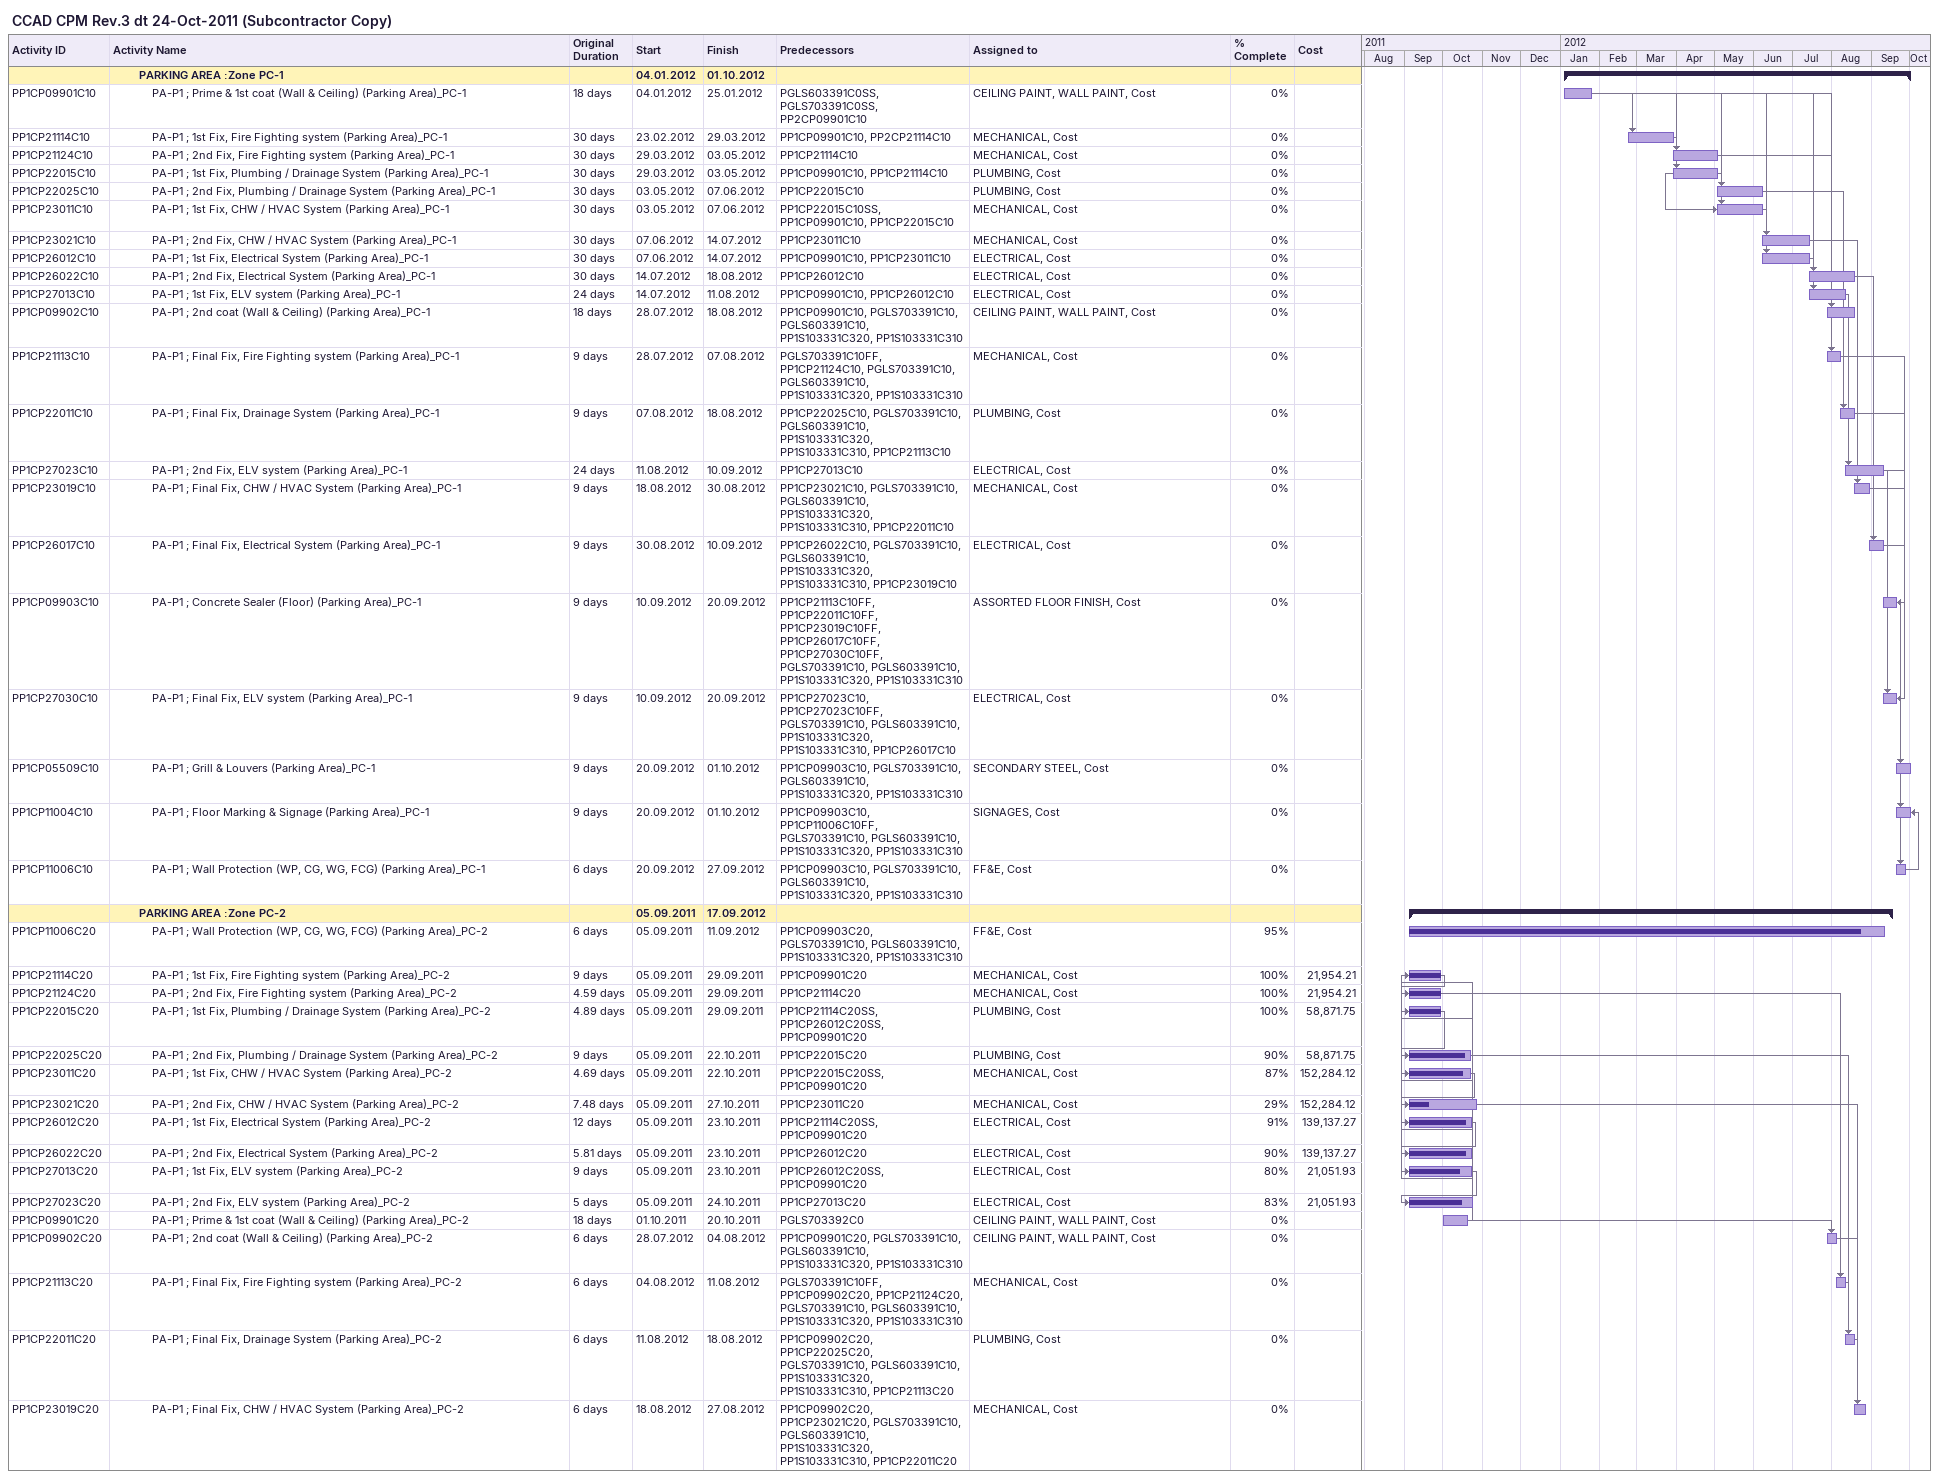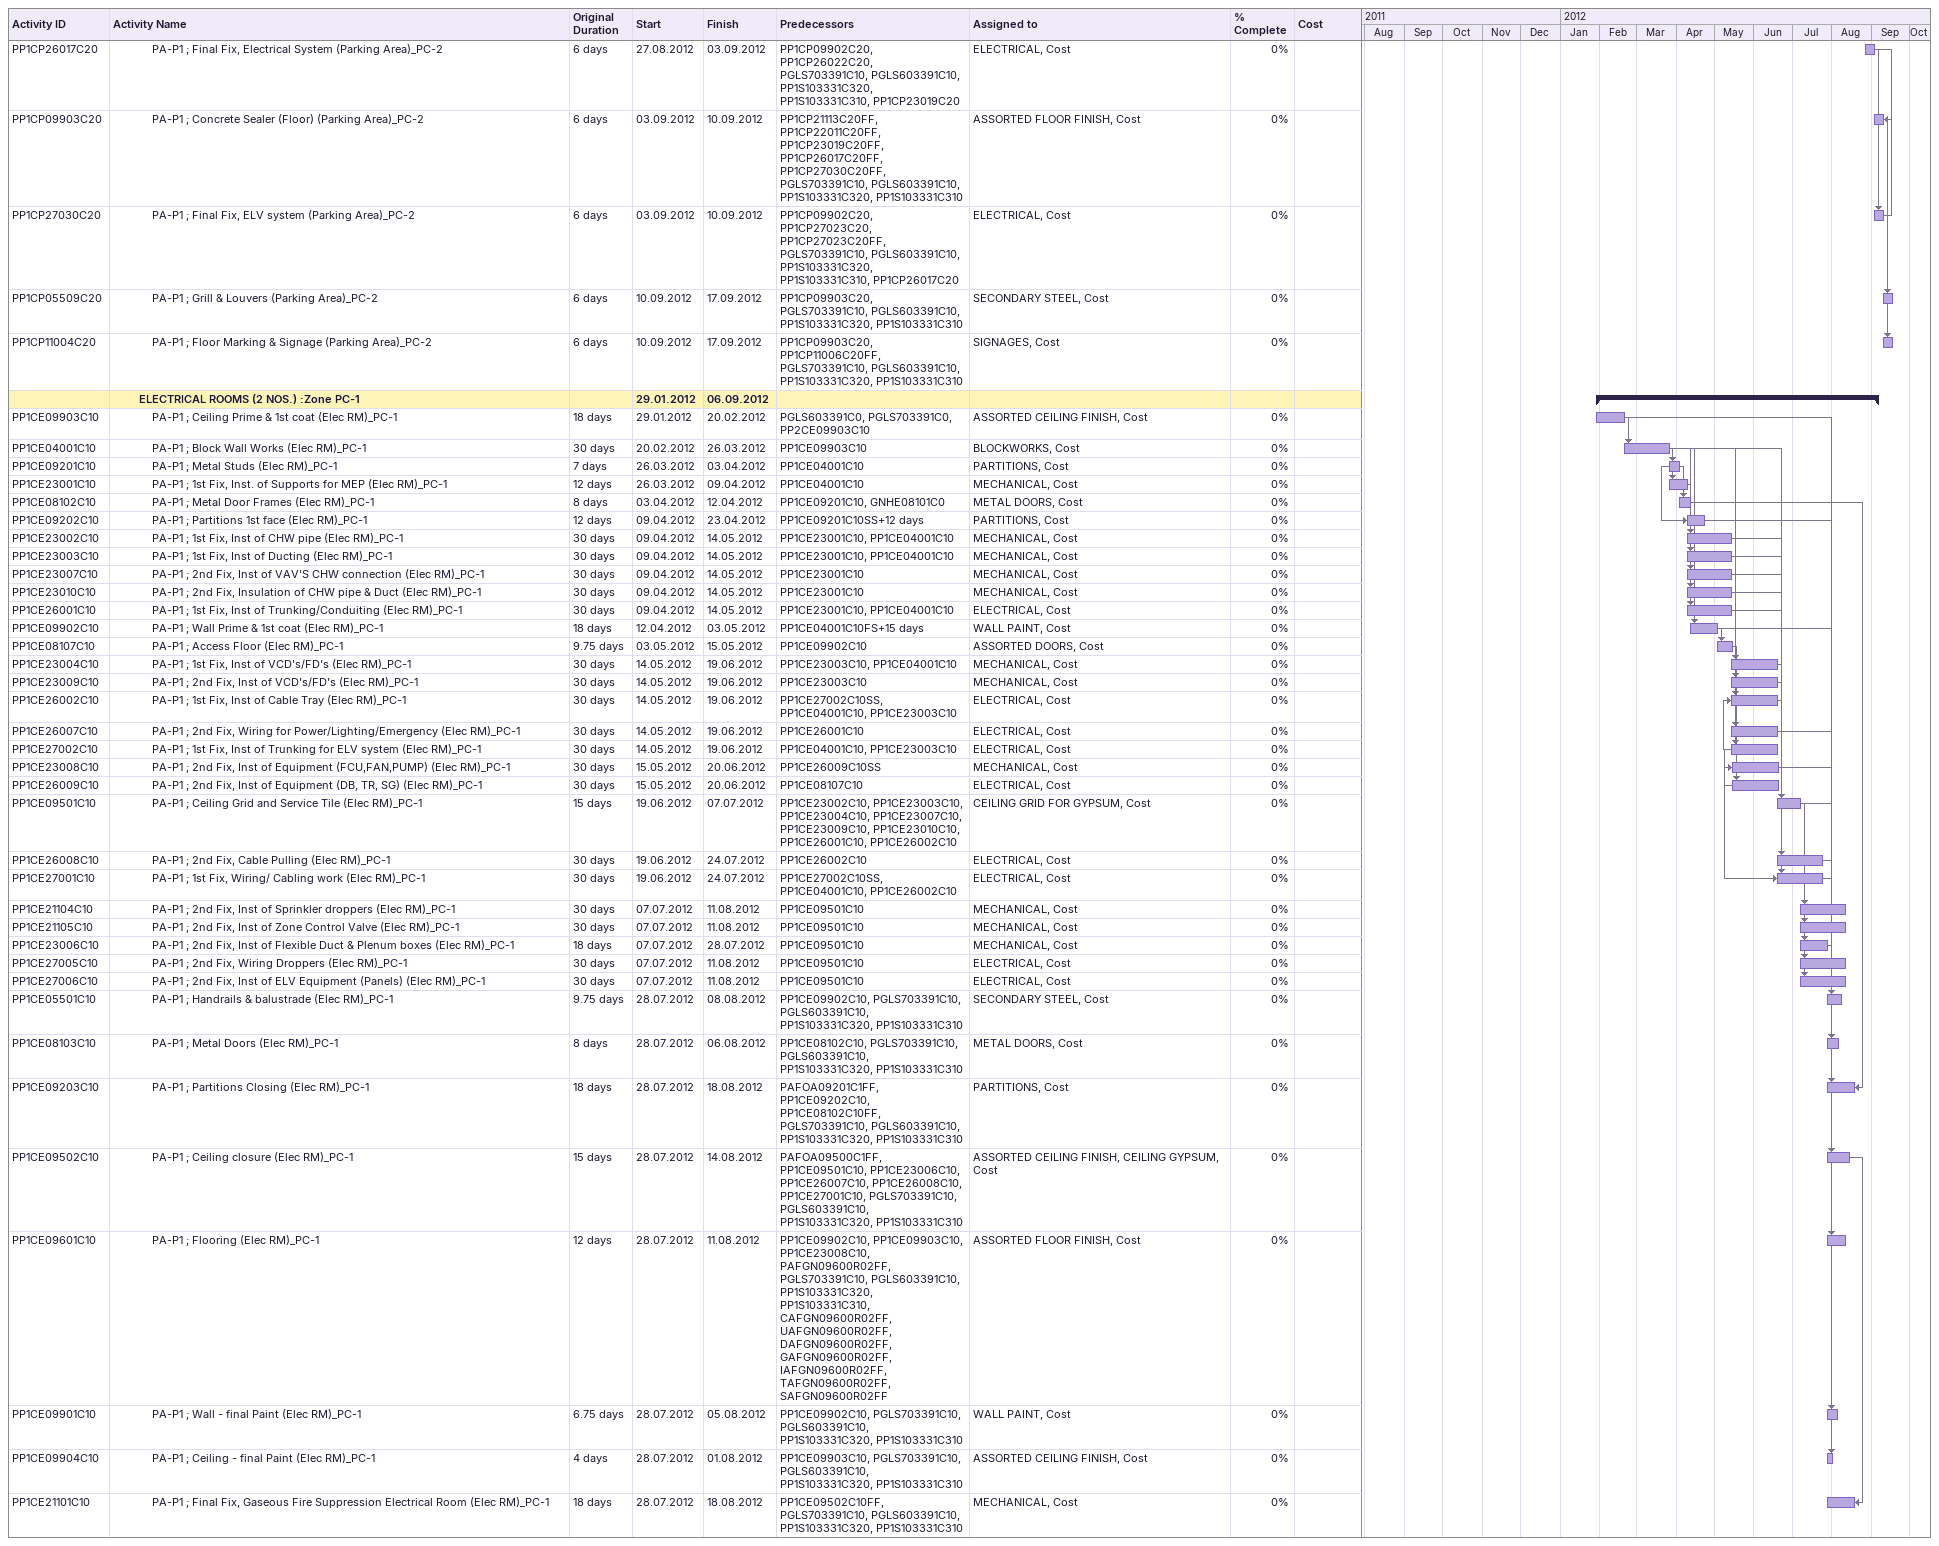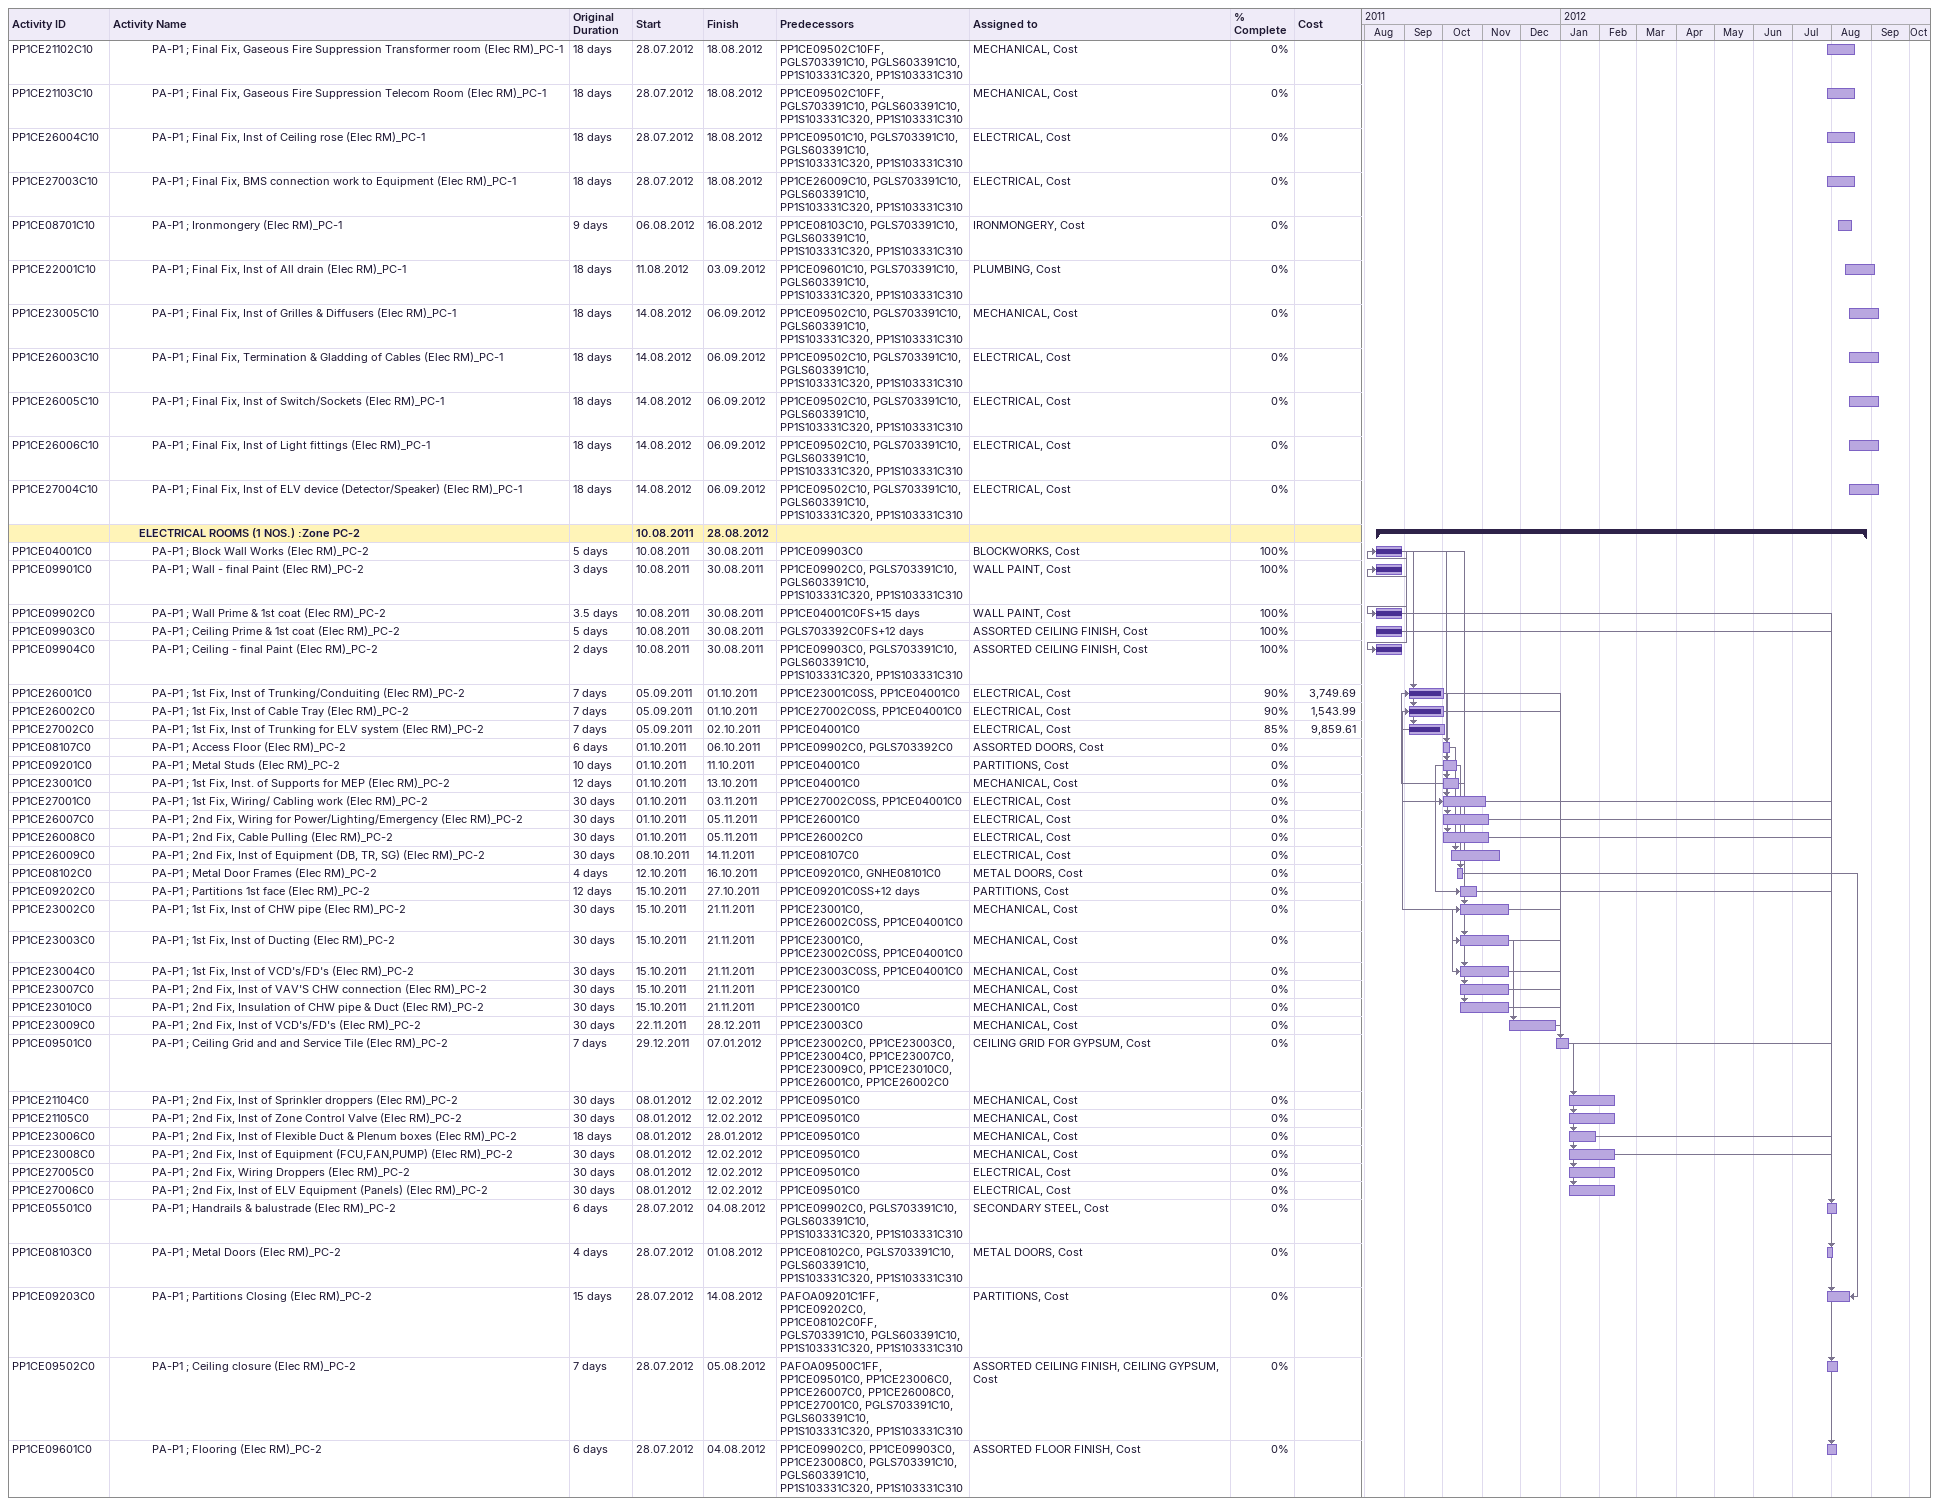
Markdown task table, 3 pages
CCAD CPM Rev.3 dt 24-Oct-2011 (Subcontractor Copy)

| ID | Level | Task | Original duration | Start | Finish | Predecessors | Resources | % complete | Cost |
|---|---|---|---|---|---|---|---|---|---|
|  | 3 | **PARKING AREA :Zone PC-1** |  | 2012-01-04 | 2012-10-01 |  |  |  |  |
| PP1CP09901C10 | 4 | PA-P1 ; Prime & 1st coat (Wall & Ceiling) (Parking Area)_PC-1 | 18d | 2012-01-04 | 2012-01-25 | PGLS603391C0SS, PGLS703391C0SS, PP2CP09901C10 | CEILING PAINT, WALL PAINT, Cost | 0 |  |
| PP1CP21114C10 | 4 | PA-P1 ; 1st Fix, Fire Fighting system (Parking Area)_PC-1 | 30d | 2012-02-23 | 2012-03-29 | PP1CP09901C10, PP2CP21114C10 | MECHANICAL, Cost | 0 |  |
| PP1CP21124C10 | 4 | PA-P1 ; 2nd Fix, Fire Fighting system (Parking Area)_PC-1 | 30d | 2012-03-29 | 2012-05-03 | PP1CP21114C10 | MECHANICAL, Cost | 0 |  |
| PP1CP22015C10 | 4 | PA-P1 ; 1st Fix, Plumbing / Drainage System (Parking Area)_PC-1 | 30d | 2012-03-29 | 2012-05-03 | PP1CP09901C10, PP1CP21114C10 | PLUMBING, Cost | 0 |  |
| PP1CP22025C10 | 4 | PA-P1 ; 2nd Fix, Plumbing / Drainage System (Parking Area)_PC-1 | 30d | 2012-05-03 | 2012-06-07 | PP1CP22015C10 | PLUMBING, Cost | 0 |  |
| PP1CP23011C10 | 4 | PA-P1 ; 1st Fix, CHW / HVAC System (Parking Area)_PC-1 | 30d | 2012-05-03 | 2012-06-07 | PP1CP22015C10SS, PP1CP09901C10, PP1CP22015C10 | MECHANICAL, Cost | 0 |  |
| PP1CP23021C10 | 4 | PA-P1 ; 2nd Fix, CHW / HVAC System (Parking Area)_PC-1 | 30d | 2012-06-07 | 2012-07-14 | PP1CP23011C10 | MECHANICAL, Cost | 0 |  |
| PP1CP26012C10 | 4 | PA-P1 ; 1st Fix, Electrical System (Parking Area)_PC-1 | 30d | 2012-06-07 | 2012-07-14 | PP1CP09901C10, PP1CP23011C10 | ELECTRICAL, Cost | 0 |  |
| PP1CP26022C10 | 4 | PA-P1 ; 2nd Fix, Electrical System (Parking Area)_PC-1 | 30d | 2012-07-14 | 2012-08-18 | PP1CP26012C10 | ELECTRICAL, Cost | 0 |  |
| PP1CP27013C10 | 4 | PA-P1 ; 1st Fix, ELV system (Parking Area)_PC-1 | 24d | 2012-07-14 | 2012-08-11 | PP1CP09901C10, PP1CP26012C10 | ELECTRICAL, Cost | 0 |  |
| PP1CP09902C10 | 4 | PA-P1 ; 2nd coat (Wall & Ceiling) (Parking Area)_PC-1 | 18d | 2012-07-28 | 2012-08-18 | PP1CP09901C10, PGLS703391C10, PGLS603391C10, PP1S103331C320, PP1S103331C310 | CEILING PAINT, WALL PAINT, Cost | 0 |  |
| PP1CP21113C10 | 4 | PA-P1 ; Final Fix, Fire Fighting system (Parking Area)_PC-1 | 9d | 2012-07-28 | 2012-08-07 | PGLS703391C10FF, PP1CP21124C10, PGLS703391C10, PGLS603391C10, PP1S103331C320, PP1S103331C310 | MECHANICAL, Cost | 0 |  |
| PP1CP22011C10 | 4 | PA-P1 ; Final Fix, Drainage System (Parking Area)_PC-1 | 9d | 2012-08-07 | 2012-08-18 | PP1CP22025C10, PGLS703391C10, PGLS603391C10, PP1S103331C320, PP1S103331C310, PP1CP21113C10 | PLUMBING, Cost | 0 |  |
| PP1CP27023C10 | 4 | PA-P1 ; 2nd Fix, ELV system (Parking Area)_PC-1 | 24d | 2012-08-11 | 2012-09-10 | PP1CP27013C10 | ELECTRICAL, Cost | 0 |  |
| PP1CP23019C10 | 4 | PA-P1 ; Final Fix, CHW / HVAC System (Parking Area)_PC-1 | 9d | 2012-08-18 | 2012-08-30 | PP1CP23021C10, PGLS703391C10, PGLS603391C10, PP1S103331C320, PP1S103331C310, PP1CP22011C10 | MECHANICAL, Cost | 0 |  |
| PP1CP26017C10 | 4 | PA-P1 ; Final Fix, Electrical System (Parking Area)_PC-1 | 9d | 2012-08-30 | 2012-09-10 | PP1CP26022C10, PGLS703391C10, PGLS603391C10, PP1S103331C320, PP1S103331C310, PP1CP23019C10 | ELECTRICAL, Cost | 0 |  |
| PP1CP09903C10 | 4 | PA-P1 ; Concrete Sealer (Floor) (Parking Area)_PC-1 | 9d | 2012-09-10 | 2012-09-20 | PP1CP21113C10FF, PP1CP22011C10FF, PP1CP23019C10FF, PP1CP26017C10FF, PP1CP27030C10FF, PGLS703391C10, PGLS603391C10, PP1S103331C320, PP1S103331C310 | ASSORTED FLOOR FINISH, Cost | 0 |  |
| PP1CP27030C10 | 4 | PA-P1 ; Final Fix, ELV system (Parking Area)_PC-1 | 9d | 2012-09-10 | 2012-09-20 | PP1CP27023C10, PP1CP27023C10FF, PGLS703391C10, PGLS603391C10, PP1S103331C320, PP1S103331C310, PP1CP26017C10 | ELECTRICAL, Cost | 0 |  |
| PP1CP05509C10 | 4 | PA-P1 ; Grill & Louvers (Parking Area)_PC-1 | 9d | 2012-09-20 | 2012-10-01 | PP1CP09903C10, PGLS703391C10, PGLS603391C10, PP1S103331C320, PP1S103331C310 | SECONDARY STEEL, Cost | 0 |  |
| PP1CP11004C10 | 4 | PA-P1 ; Floor Marking & Signage (Parking Area)_PC-1 | 9d | 2012-09-20 | 2012-10-01 | PP1CP09903C10, PP1CP11006C10FF, PGLS703391C10, PGLS603391C10, PP1S103331C320, PP1S103331C310 | SIGNAGES, Cost | 0 |  |
| PP1CP11006C10 | 4 | PA-P1 ; Wall Protection (WP, CG, WG, FCG) (Parking Area)_PC-1 | 6d | 2012-09-20 | 2012-09-27 | PP1CP09903C10, PGLS703391C10, PGLS603391C10, PP1S103331C320, PP1S103331C310 | FF&E, Cost | 0 |  |
|  | 3 | **PARKING AREA :Zone PC-2** |  | 2011-09-05 | 2012-09-17 |  |  |  |  |
| PP1CP11006C20 | 4 | PA-P1 ; Wall Protection (WP, CG, WG, FCG) (Parking Area)_PC-2 | 6d | 2011-09-05 | 2012-09-11 | PP1CP09903C20, PGLS703391C10, PGLS603391C10, PP1S103331C320, PP1S103331C310 | FF&E, Cost | 95 |  |
| PP1CP21114C20 | 4 | PA-P1 ; 1st Fix, Fire Fighting system (Parking Area)_PC-2 | 9d | 2011-09-05 | 2011-09-29 | PP1CP09901C20 | MECHANICAL, Cost | 100 | 21954.21 |
| PP1CP21124C20 | 4 | PA-P1 ; 2nd Fix, Fire Fighting system (Parking Area)_PC-2 | 4.59d | 2011-09-05 | 2011-09-29 | PP1CP21114C20 | MECHANICAL, Cost | 100 | 21954.21 |
| PP1CP22015C20 | 4 | PA-P1 ; 1st Fix, Plumbing / Drainage System (Parking Area)_PC-2 | 4.89d | 2011-09-05 | 2011-09-29 | PP1CP21114C20SS, PP1CP26012C20SS, PP1CP09901C20 | PLUMBING, Cost | 100 | 58871.75 |
| PP1CP22025C20 | 4 | PA-P1 ; 2nd Fix, Plumbing / Drainage System (Parking Area)_PC-2 | 9d | 2011-09-05 | 2011-10-22 | PP1CP22015C20 | PLUMBING, Cost | 90 | 58871.75 |
| PP1CP23011C20 | 4 | PA-P1 ; 1st Fix, CHW / HVAC System (Parking Area)_PC-2 | 4.69d | 2011-09-05 | 2011-10-22 | PP1CP22015C20SS, PP1CP09901C20 | MECHANICAL, Cost | 87 | 152284.12 |
| PP1CP23021C20 | 4 | PA-P1 ; 2nd Fix, CHW / HVAC System (Parking Area)_PC-2 | 7.48d | 2011-09-05 | 2011-10-27 | PP1CP23011C20 | MECHANICAL, Cost | 29 | 152284.12 |
| PP1CP26012C20 | 4 | PA-P1 ; 1st Fix, Electrical System (Parking Area)_PC-2 | 12d | 2011-09-05 | 2011-10-23 | PP1CP21114C20SS, PP1CP09901C20 | ELECTRICAL, Cost | 91 | 139137.27 |
| PP1CP26022C20 | 4 | PA-P1 ; 2nd Fix, Electrical System (Parking Area)_PC-2 | 5.81d | 2011-09-05 | 2011-10-23 | PP1CP26012C20 | ELECTRICAL, Cost | 90 | 139137.27 |
| PP1CP27013C20 | 4 | PA-P1 ; 1st Fix, ELV system (Parking Area)_PC-2 | 9d | 2011-09-05 | 2011-10-23 | PP1CP26012C20SS, PP1CP09901C20 | ELECTRICAL, Cost | 80 | 21051.93 |
| PP1CP27023C20 | 4 | PA-P1 ; 2nd Fix, ELV system (Parking Area)_PC-2 | 5d | 2011-09-05 | 2011-10-24 | PP1CP27013C20 | ELECTRICAL, Cost | 83 | 21051.93 |
| PP1CP09901C20 | 4 | PA-P1 ; Prime & 1st coat (Wall & Ceiling) (Parking Area)_PC-2 | 18d | 2011-10-01 | 2011-10-20 | PGLS703392C0 | CEILING PAINT, WALL PAINT, Cost | 0 |  |
| PP1CP09902C20 | 4 | PA-P1 ; 2nd coat (Wall & Ceiling) (Parking Area)_PC-2 | 6d | 2012-07-28 | 2012-08-04 | PP1CP09901C20, PGLS703391C10, PGLS603391C10, PP1S103331C320, PP1S103331C310 | CEILING PAINT, WALL PAINT, Cost | 0 |  |
| PP1CP21113C20 | 4 | PA-P1 ; Final Fix, Fire Fighting system (Parking Area)_PC-2 | 6d | 2012-08-04 | 2012-08-11 | PGLS703391C10FF, PP1CP09902C20, PP1CP21124C20, PGLS703391C10, PGLS603391C10, PP1S103331C320, PP1S103331C310 | MECHANICAL, Cost | 0 |  |
| PP1CP22011C20 | 4 | PA-P1 ; Final Fix, Drainage System (Parking Area)_PC-2 | 6d | 2012-08-11 | 2012-08-18 | PP1CP09902C20, PP1CP22025C20, PGLS703391C10, PGLS603391C10, PP1S103331C320, PP1S103331C310, PP1CP21113C20 | PLUMBING, Cost | 0 |  |
| PP1CP23019C20 | 4 | PA-P1 ; Final Fix, CHW / HVAC System (Parking Area)_PC-2 | 6d | 2012-08-18 | 2012-08-27 | PP1CP09902C20, PP1CP23021C20, PGLS703391C10, PGLS603391C10, PP1S103331C320, PP1S103331C310, PP1CP22011C20 | MECHANICAL, Cost | 0 |  |
| PP1CP26017C20 | 4 | PA-P1 ; Final Fix, Electrical System (Parking Area)_PC-2 | 6d | 2012-08-27 | 2012-09-03 | PP1CP09902C20, PP1CP26022C20, PGLS703391C10, PGLS603391C10, PP1S103331C320, PP1S103331C310, PP1CP23019C20 | ELECTRICAL, Cost | 0 |  |
| PP1CP09903C20 | 4 | PA-P1 ; Concrete Sealer (Floor) (Parking Area)_PC-2 | 6d | 2012-09-03 | 2012-09-10 | PP1CP21113C20FF, PP1CP22011C20FF, PP1CP23019C20FF, PP1CP26017C20FF, PP1CP27030C20FF, PGLS703391C10, PGLS603391C10, PP1S103331C320, PP1S103331C310 | ASSORTED FLOOR FINISH, Cost | 0 |  |
| PP1CP27030C20 | 4 | PA-P1 ; Final Fix, ELV system (Parking Area)_PC-2 | 6d | 2012-09-03 | 2012-09-10 | PP1CP09902C20, PP1CP27023C20, PP1CP27023C20FF, PGLS703391C10, PGLS603391C10, PP1S103331C320, PP1S103331C310, PP1CP26017C20 | ELECTRICAL, Cost | 0 |  |
| PP1CP05509C20 | 4 | PA-P1 ; Grill & Louvers (Parking Area)_PC-2 | 6d | 2012-09-10 | 2012-09-17 | PP1CP09903C20, PGLS703391C10, PGLS603391C10, PP1S103331C320, PP1S103331C310 | SECONDARY STEEL, Cost | 0 |  |
| PP1CP11004C20 | 4 | PA-P1 ; Floor Marking & Signage (Parking Area)_PC-2 | 6d | 2012-09-10 | 2012-09-17 | PP1CP09903C20, PP1CP11006C20FF, PGLS703391C10, PGLS603391C10, PP1S103331C320, PP1S103331C310 | SIGNAGES, Cost | 0 |  |
|  | 3 | **ELECTRICAL ROOMS (2 NOS.) :Zone PC-1** |  | 2012-01-29 | 2012-09-06 |  |  |  |  |
| PP1CE09903C10 | 4 | PA-P1 ; Ceiling Prime & 1st coat (Elec RM)_PC-1 | 18d | 2012-01-29 | 2012-02-20 | PGLS603391C0, PGLS703391C0, PP2CE09903C10 | ASSORTED CEILING FINISH, Cost | 0 |  |
| PP1CE04001C10 | 4 | PA-P1 ; Block Wall Works (Elec RM)_PC-1 | 30d | 2012-02-20 | 2012-03-26 | PP1CE09903C10 | BLOCKWORKS, Cost | 0 |  |
| PP1CE09201C10 | 4 | PA-P1 ; Metal Studs (Elec RM)_PC-1 | 7d | 2012-03-26 | 2012-04-03 | PP1CE04001C10 | PARTITIONS, Cost | 0 |  |
| PP1CE23001C10 | 4 | PA-P1 ; 1st Fix, Inst. of Supports for MEP (Elec RM)_PC-1 | 12d | 2012-03-26 | 2012-04-09 | PP1CE04001C10 | MECHANICAL, Cost | 0 |  |
| PP1CE08102C10 | 4 | PA-P1 ; Metal Door Frames (Elec RM)_PC-1 | 8d | 2012-04-03 | 2012-04-12 | PP1CE09201C10, GNHE08101C0 | METAL DOORS, Cost | 0 |  |
| PP1CE09202C10 | 4 | PA-P1 ; Partitions 1st face (Elec RM)_PC-1 | 12d | 2012-04-09 | 2012-04-23 | PP1CE09201C10SS+12d | PARTITIONS, Cost | 0 |  |
| PP1CE23002C10 | 4 | PA-P1 ; 1st Fix, Inst of CHW pipe (Elec RM)_PC-1 | 30d | 2012-04-09 | 2012-05-14 | PP1CE23001C10, PP1CE04001C10 | MECHANICAL, Cost | 0 |  |
| PP1CE23003C10 | 4 | PA-P1 ; 1st Fix, Inst of Ducting (Elec RM)_PC-1 | 30d | 2012-04-09 | 2012-05-14 | PP1CE23001C10, PP1CE04001C10 | MECHANICAL, Cost | 0 |  |
| PP1CE23007C10 | 4 | PA-P1 ; 2nd Fix, Inst of VAV'S CHW connection (Elec RM)_PC-1 | 30d | 2012-04-09 | 2012-05-14 | PP1CE23001C10 | MECHANICAL, Cost | 0 |  |
| PP1CE23010C10 | 4 | PA-P1 ; 2nd Fix, Insulation of CHW pipe & Duct (Elec RM)_PC-1 | 30d | 2012-04-09 | 2012-05-14 | PP1CE23001C10 | MECHANICAL, Cost | 0 |  |
| PP1CE26001C10 | 4 | PA-P1 ; 1st Fix, Inst of Trunking/Conduiting (Elec RM)_PC-1 | 30d | 2012-04-09 | 2012-05-14 | PP1CE23001C10, PP1CE04001C10 | ELECTRICAL, Cost | 0 |  |
| PP1CE09902C10 | 4 | PA-P1 ; Wall Prime & 1st coat (Elec RM)_PC-1 | 18d | 2012-04-12 | 2012-05-03 | PP1CE04001C10FS+15d | WALL PAINT, Cost | 0 |  |
| PP1CE08107C10 | 4 | PA-P1 ; Access Floor (Elec RM)_PC-1 | 9.75d | 2012-05-03 | 2012-05-15 | PP1CE09902C10 | ASSORTED DOORS, Cost | 0 |  |
| PP1CE23004C10 | 4 | PA-P1 ; 1st Fix, Inst of VCD's/FD's (Elec RM)_PC-1 | 30d | 2012-05-14 | 2012-06-19 | PP1CE23003C10, PP1CE04001C10 | MECHANICAL, Cost | 0 |  |
| PP1CE23009C10 | 4 | PA-P1 ; 2nd Fix, Inst of VCD's/FD's (Elec RM)_PC-1 | 30d | 2012-05-14 | 2012-06-19 | PP1CE23003C10 | MECHANICAL, Cost | 0 |  |
| PP1CE26002C10 | 4 | PA-P1 ; 1st Fix, Inst of Cable Tray (Elec RM)_PC-1 | 30d | 2012-05-14 | 2012-06-19 | PP1CE27002C10SS, PP1CE04001C10, PP1CE23003C10 | ELECTRICAL, Cost | 0 |  |
| PP1CE26007C10 | 4 | PA-P1 ; 2nd Fix, Wiring for Power/Lighting/Emergency (Elec RM)_PC-1 | 30d | 2012-05-14 | 2012-06-19 | PP1CE26001C10 | ELECTRICAL, Cost | 0 |  |
| PP1CE27002C10 | 4 | PA-P1 ; 1st Fix, Inst of Trunking for ELV system (Elec RM)_PC-1 | 30d | 2012-05-14 | 2012-06-19 | PP1CE04001C10, PP1CE23003C10 | ELECTRICAL, Cost | 0 |  |
| PP1CE23008C10 | 4 | PA-P1 ; 2nd Fix, Inst of Equipment (FCU,FAN,PUMP) (Elec RM)_PC-1 | 30d | 2012-05-15 | 2012-06-20 | PP1CE26009C10SS | MECHANICAL, Cost | 0 |  |
| PP1CE26009C10 | 4 | PA-P1 ; 2nd Fix, Inst of Equipment (DB, TR, SG) (Elec RM)_PC-1 | 30d | 2012-05-15 | 2012-06-20 | PP1CE08107C10 | ELECTRICAL, Cost | 0 |  |
| PP1CE09501C10 | 4 | PA-P1 ; Ceiling Grid and Service Tile (Elec RM)_PC-1 | 15d | 2012-06-19 | 2012-07-07 | PP1CE23002C10, PP1CE23003C10, PP1CE23004C10, PP1CE23007C10, PP1CE23009C10, PP1CE23010C10, PP1CE26001C10, PP1CE26002C10 | CEILING GRID FOR GYPSUM, Cost | 0 |  |
| PP1CE26008C10 | 4 | PA-P1 ; 2nd Fix, Cable Pulling (Elec RM)_PC-1 | 30d | 2012-06-19 | 2012-07-24 | PP1CE26002C10 | ELECTRICAL, Cost | 0 |  |
| PP1CE27001C10 | 4 | PA-P1 ; 1st Fix, Wiring/ Cabling work (Elec RM)_PC-1 | 30d | 2012-06-19 | 2012-07-24 | PP1CE27002C10SS, PP1CE04001C10, PP1CE26002C10 | ELECTRICAL, Cost | 0 |  |
| PP1CE21104C10 | 4 | PA-P1 ; 2nd Fix, Inst of Sprinkler droppers (Elec RM)_PC-1 | 30d | 2012-07-07 | 2012-08-11 | PP1CE09501C10 | MECHANICAL, Cost | 0 |  |
| PP1CE21105C10 | 4 | PA-P1 ; 2nd Fix, Inst of Zone Control Valve (Elec RM)_PC-1 | 30d | 2012-07-07 | 2012-08-11 | PP1CE09501C10 | MECHANICAL, Cost | 0 |  |
| PP1CE23006C10 | 4 | PA-P1 ; 2nd Fix, Inst of Flexible Duct & Plenum boxes (Elec RM)_PC-1 | 18d | 2012-07-07 | 2012-07-28 | PP1CE09501C10 | MECHANICAL, Cost | 0 |  |
| PP1CE27005C10 | 4 | PA-P1 ; 2nd Fix, Wiring Droppers (Elec RM)_PC-1 | 30d | 2012-07-07 | 2012-08-11 | PP1CE09501C10 | ELECTRICAL, Cost | 0 |  |
| PP1CE27006C10 | 4 | PA-P1 ; 2nd Fix, Inst of ELV Equipment (Panels) (Elec RM)_PC-1 | 30d | 2012-07-07 | 2012-08-11 | PP1CE09501C10 | ELECTRICAL, Cost | 0 |  |
| PP1CE05501C10 | 4 | PA-P1 ; Handrails & balustrade (Elec RM)_PC-1 | 9.75d | 2012-07-28 | 2012-08-08 | PP1CE09902C10, PGLS703391C10, PGLS603391C10, PP1S103331C320, PP1S103331C310 | SECONDARY STEEL, Cost | 0 |  |
| PP1CE08103C10 | 4 | PA-P1 ; Metal Doors (Elec RM)_PC-1 | 8d | 2012-07-28 | 2012-08-06 | PP1CE08102C10, PGLS703391C10, PGLS603391C10, PP1S103331C320, PP1S103331C310 | METAL DOORS, Cost | 0 |  |
| PP1CE09203C10 | 4 | PA-P1 ; Partitions Closing (Elec RM)_PC-1 | 18d | 2012-07-28 | 2012-08-18 | PAFOA09201C1FF, PP1CE09202C10, PP1CE08102C10FF, PGLS703391C10, PGLS603391C10, PP1S103331C320, PP1S103331C310 | PARTITIONS, Cost | 0 |  |
| PP1CE09502C10 | 4 | PA-P1 ; Ceiling closure (Elec RM)_PC-1 | 15d | 2012-07-28 | 2012-08-14 | PAFOA09500C1FF, PP1CE09501C10, PP1CE23006C10, PP1CE26007C10, PP1CE26008C10, PP1CE27001C10, PGLS703391C10, PGLS603391C10, PP1S103331C320, PP1S103331C310 | ASSORTED CEILING FINISH, CEILING GYPSUM, Cost | 0 |  |
| PP1CE09601C10 | 4 | PA-P1 ; Flooring (Elec RM)_PC-1 | 12d | 2012-07-28 | 2012-08-11 | PP1CE09902C10, PP1CE09903C10, PP1CE23008C10, PAFGN09600R02FF, PGLS703391C10, PGLS603391C10, PP1S103331C320, PP1S103331C310, CAFGN09600R02FF, UAFGN09600R02FF, DAFGN09600R02FF, GAFGN09600R02FF, IAFGN09600R02FF, TAFGN09600R02FF, SAFGN09600R02FF | ASSORTED FLOOR FINISH, Cost | 0 |  |
| PP1CE09901C10 | 4 | PA-P1 ; Wall - final Paint (Elec RM)_PC-1 | 6.75d | 2012-07-28 | 2012-08-05 | PP1CE09902C10, PGLS703391C10, PGLS603391C10, PP1S103331C320, PP1S103331C310 | WALL PAINT, Cost | 0 |  |
| PP1CE09904C10 | 4 | PA-P1 ; Ceiling - final Paint (Elec RM)_PC-1 | 4d | 2012-07-28 | 2012-08-01 | PP1CE09903C10, PGLS703391C10, PGLS603391C10, PP1S103331C320, PP1S103331C310 | ASSORTED CEILING FINISH, Cost | 0 |  |
| PP1CE21101C10 | 4 | PA-P1 ; Final Fix, Gaseous Fire Suppression Electrical Room (Elec RM)_PC-1 | 18d | 2012-07-28 | 2012-08-18 | PP1CE09502C10FF, PGLS703391C10, PGLS603391C10, PP1S103331C320, PP1S103331C310 | MECHANICAL, Cost | 0 |  |
| PP1CE21102C10 | 4 | PA-P1 ; Final Fix, Gaseous Fire Suppression Transformer room (Elec RM)_PC-1 | 18d | 2012-07-28 | 2012-08-18 | PP1CE09502C10FF, PGLS703391C10, PGLS603391C10, PP1S103331C320, PP1S103331C310 | MECHANICAL, Cost | 0 |  |
| PP1CE21103C10 | 4 | PA-P1 ; Final Fix, Gaseous Fire Suppression Telecom Room (Elec RM)_PC-1 | 18d | 2012-07-28 | 2012-08-18 | PP1CE09502C10FF, PGLS703391C10, PGLS603391C10, PP1S103331C320, PP1S103331C310 | MECHANICAL, Cost | 0 |  |
| PP1CE26004C10 | 4 | PA-P1 ; Final Fix, Inst of Ceiling rose (Elec RM)_PC-1 | 18d | 2012-07-28 | 2012-08-18 | PP1CE09501C10, PGLS703391C10, PGLS603391C10, PP1S103331C320, PP1S103331C310 | ELECTRICAL, Cost | 0 |  |
| PP1CE27003C10 | 4 | PA-P1 ; Final Fix, BMS connection work to Equipment (Elec RM)_PC-1 | 18d | 2012-07-28 | 2012-08-18 | PP1CE26009C10, PGLS703391C10, PGLS603391C10, PP1S103331C320, PP1S103331C310 | ELECTRICAL, Cost | 0 |  |
| PP1CE08701C10 | 4 | PA-P1 ; Ironmongery (Elec RM)_PC-1 | 9d | 2012-08-06 | 2012-08-16 | PP1CE08103C10, PGLS703391C10, PGLS603391C10, PP1S103331C320, PP1S103331C310 | IRONMONGERY, Cost | 0 |  |
| PP1CE22001C10 | 4 | PA-P1 ; Final Fix, Inst of All drain (Elec RM)_PC-1 | 18d | 2012-08-11 | 2012-09-03 | PP1CE09601C10, PGLS703391C10, PGLS603391C10, PP1S103331C320, PP1S103331C310 | PLUMBING, Cost | 0 |  |
| PP1CE23005C10 | 4 | PA-P1 ; Final Fix, Inst of Grilles & Diffusers (Elec RM)_PC-1 | 18d | 2012-08-14 | 2012-09-06 | PP1CE09502C10, PGLS703391C10, PGLS603391C10, PP1S103331C320, PP1S103331C310 | MECHANICAL, Cost | 0 |  |
| PP1CE26003C10 | 4 | PA-P1 ; Final Fix, Termination & Gladding of Cables (Elec RM)_PC-1 | 18d | 2012-08-14 | 2012-09-06 | PP1CE09502C10, PGLS703391C10, PGLS603391C10, PP1S103331C320, PP1S103331C310 | ELECTRICAL, Cost | 0 |  |
| PP1CE26005C10 | 4 | PA-P1 ; Final Fix, Inst of Switch/Sockets (Elec RM)_PC-1 | 18d | 2012-08-14 | 2012-09-06 | PP1CE09502C10, PGLS703391C10, PGLS603391C10, PP1S103331C320, PP1S103331C310 | ELECTRICAL, Cost | 0 |  |
| PP1CE26006C10 | 4 | PA-P1 ; Final Fix, Inst of Light fittings (Elec RM)_PC-1 | 18d | 2012-08-14 | 2012-09-06 | PP1CE09502C10, PGLS703391C10, PGLS603391C10, PP1S103331C320, PP1S103331C310 | ELECTRICAL, Cost | 0 |  |
| PP1CE27004C10 | 4 | PA-P1 ; Final Fix, Inst of ELV device (Detector/Speaker) (Elec RM)_PC-1 | 18d | 2012-08-14 | 2012-09-06 | PP1CE09502C10, PGLS703391C10, PGLS603391C10, PP1S103331C320, PP1S103331C310 | ELECTRICAL, Cost | 0 |  |
|  | 3 | **ELECTRICAL ROOMS (1 NOS.) :Zone PC-2** |  | 2011-08-10 | 2012-08-28 |  |  |  |  |
| PP1CE04001C0 | 4 | PA-P1 ; Block Wall Works (Elec RM)_PC-2 | 5d | 2011-08-10 | 2011-08-30 | PP1CE09903C0 | BLOCKWORKS, Cost | 100 |  |
| PP1CE09901C0 | 4 | PA-P1 ; Wall - final Paint (Elec RM)_PC-2 | 3d | 2011-08-10 | 2011-08-30 | PP1CE09902C0, PGLS703391C10, PGLS603391C10, PP1S103331C320, PP1S103331C310 | WALL PAINT, Cost | 100 |  |
| PP1CE09902C0 | 4 | PA-P1 ; Wall Prime & 1st coat (Elec RM)_PC-2 | 3.5d | 2011-08-10 | 2011-08-30 | PP1CE04001C0FS+15d | WALL PAINT, Cost | 100 |  |
| PP1CE09903C0 | 4 | PA-P1 ; Ceiling Prime & 1st coat (Elec RM)_PC-2 | 5d | 2011-08-10 | 2011-08-30 | PGLS703392C0FS+12d | ASSORTED CEILING FINISH, Cost | 100 |  |
| PP1CE09904C0 | 4 | PA-P1 ; Ceiling - final Paint (Elec RM)_PC-2 | 2d | 2011-08-10 | 2011-08-30 | PP1CE09903C0, PGLS703391C10, PGLS603391C10, PP1S103331C320, PP1S103331C310 | ASSORTED CEILING FINISH, Cost | 100 |  |
| PP1CE26001C0 | 4 | PA-P1 ; 1st Fix, Inst of Trunking/Conduiting (Elec RM)_PC-2 | 7d | 2011-09-05 | 2011-10-01 | PP1CE23001C0SS, PP1CE04001C0 | ELECTRICAL, Cost | 90 | 3749.69 |
| PP1CE26002C0 | 4 | PA-P1 ; 1st Fix, Inst of Cable Tray (Elec RM)_PC-2 | 7d | 2011-09-05 | 2011-10-01 | PP1CE27002C0SS, PP1CE04001C0 | ELECTRICAL, Cost | 90 | 1543.99 |
| PP1CE27002C0 | 4 | PA-P1 ; 1st Fix, Inst of Trunking for ELV system (Elec RM)_PC-2 | 7d | 2011-09-05 | 2011-10-02 | PP1CE04001C0 | ELECTRICAL, Cost | 85 | 9859.61 |
| PP1CE08107C0 | 4 | PA-P1 ; Access Floor (Elec RM)_PC-2 | 6d | 2011-10-01 | 2011-10-06 | PP1CE09902C0, PGLS703392C0 | ASSORTED DOORS, Cost | 0 |  |
| PP1CE09201C0 | 4 | PA-P1 ; Metal Studs (Elec RM)_PC-2 | 10d | 2011-10-01 | 2011-10-11 | PP1CE04001C0 | PARTITIONS, Cost | 0 |  |
| PP1CE23001C0 | 4 | PA-P1 ; 1st Fix, Inst. of Supports for MEP (Elec RM)_PC-2 | 12d | 2011-10-01 | 2011-10-13 | PP1CE04001C0 | MECHANICAL, Cost | 0 |  |
| PP1CE27001C0 | 4 | PA-P1 ; 1st Fix, Wiring/ Cabling work (Elec RM)_PC-2 | 30d | 2011-10-01 | 2011-11-03 | PP1CE27002C0SS, PP1CE04001C0 | ELECTRICAL, Cost | 0 |  |
| PP1CE26007C0 | 4 | PA-P1 ; 2nd Fix, Wiring for Power/Lighting/Emergency (Elec RM)_PC-2 | 30d | 2011-10-01 | 2011-11-05 | PP1CE26001C0 | ELECTRICAL, Cost | 0 |  |
| PP1CE26008C0 | 4 | PA-P1 ; 2nd Fix, Cable Pulling (Elec RM)_PC-2 | 30d | 2011-10-01 | 2011-11-05 | PP1CE26002C0 | ELECTRICAL, Cost | 0 |  |
| PP1CE26009C0 | 4 | PA-P1 ; 2nd Fix, Inst of Equipment (DB, TR, SG) (Elec RM)_PC-2 | 30d | 2011-10-08 | 2011-11-14 | PP1CE08107C0 | ELECTRICAL, Cost | 0 |  |
| PP1CE08102C0 | 4 | PA-P1 ; Metal Door Frames (Elec RM)_PC-2 | 4d | 2011-10-12 | 2011-10-16 | PP1CE09201C0, GNHE08101C0 | METAL DOORS, Cost | 0 |  |
| PP1CE09202C0 | 4 | PA-P1 ; Partitions 1st face (Elec RM)_PC-2 | 12d | 2011-10-15 | 2011-10-27 | PP1CE09201C0SS+12d | PARTITIONS, Cost | 0 |  |
| PP1CE23002C0 | 4 | PA-P1 ; 1st Fix, Inst of CHW pipe (Elec RM)_PC-2 | 30d | 2011-10-15 | 2011-11-21 | PP1CE23001C0, PP1CE26002C0SS, PP1CE04001C0 | MECHANICAL, Cost | 0 |  |
| PP1CE23003C0 | 4 | PA-P1 ; 1st Fix, Inst of Ducting (Elec RM)_PC-2 | 30d | 2011-10-15 | 2011-11-21 | PP1CE23001C0, PP1CE23002C0SS, PP1CE04001C0 | MECHANICAL, Cost | 0 |  |
| PP1CE23004C0 | 4 | PA-P1 ; 1st Fix, Inst of VCD's/FD's (Elec RM)_PC-2 | 30d | 2011-10-15 | 2011-11-21 | PP1CE23003C0SS, PP1CE04001C0 | MECHANICAL, Cost | 0 |  |
| PP1CE23007C0 | 4 | PA-P1 ; 2nd Fix, Inst of VAV'S CHW connection (Elec RM)_PC-2 | 30d | 2011-10-15 | 2011-11-21 | PP1CE23001C0 | MECHANICAL, Cost | 0 |  |
| PP1CE23010C0 | 4 | PA-P1 ; 2nd Fix, Insulation of CHW pipe & Duct (Elec RM)_PC-2 | 30d | 2011-10-15 | 2011-11-21 | PP1CE23001C0 | MECHANICAL, Cost | 0 |  |
| PP1CE23009C0 | 4 | PA-P1 ; 2nd Fix, Inst of VCD's/FD's (Elec RM)_PC-2 | 30d | 2011-11-22 | 2011-12-28 | PP1CE23003C0 | MECHANICAL, Cost | 0 |  |
| PP1CE09501C0 | 4 | PA-P1 ; Ceiling Grid and and Service Tile (Elec RM)_PC-2 | 7d | 2011-12-29 | 2012-01-07 | PP1CE23002C0, PP1CE23003C0, PP1CE23004C0, PP1CE23007C0, PP1CE23009C0, PP1CE23010C0, PP1CE26001C0, PP1CE26002C0 | CEILING GRID FOR GYPSUM, Cost | 0 |  |
| PP1CE21104C0 | 4 | PA-P1 ; 2nd Fix, Inst of Sprinkler droppers (Elec RM)_PC-2 | 30d | 2012-01-08 | 2012-02-12 | PP1CE09501C0 | MECHANICAL, Cost | 0 |  |
| PP1CE21105C0 | 4 | PA-P1 ; 2nd Fix, Inst of Zone Control Valve (Elec RM)_PC-2 | 30d | 2012-01-08 | 2012-02-12 | PP1CE09501C0 | MECHANICAL, Cost | 0 |  |
| PP1CE23006C0 | 4 | PA-P1 ; 2nd Fix, Inst of Flexible Duct & Plenum boxes (Elec RM)_PC-2 | 18d | 2012-01-08 | 2012-01-28 | PP1CE09501C0 | MECHANICAL, Cost | 0 |  |
| PP1CE23008C0 | 4 | PA-P1 ; 2nd Fix, Inst of Equipment (FCU,FAN,PUMP) (Elec RM)_PC-2 | 30d | 2012-01-08 | 2012-02-12 | PP1CE09501C0 | MECHANICAL, Cost | 0 |  |
| PP1CE27005C0 | 4 | PA-P1 ; 2nd Fix, Wiring Droppers (Elec RM)_PC-2 | 30d | 2012-01-08 | 2012-02-12 | PP1CE09501C0 | ELECTRICAL, Cost | 0 |  |
| PP1CE27006C0 | 4 | PA-P1 ; 2nd Fix, Inst of ELV Equipment (Panels) (Elec RM)_PC-2 | 30d | 2012-01-08 | 2012-02-12 | PP1CE09501C0 | ELECTRICAL, Cost | 0 |  |
| PP1CE05501C0 | 4 | PA-P1 ; Handrails & balustrade (Elec RM)_PC-2 | 6d | 2012-07-28 | 2012-08-04 | PP1CE09902C0, PGLS703391C10, PGLS603391C10, PP1S103331C320, PP1S103331C310 | SECONDARY STEEL, Cost | 0 |  |
| PP1CE08103C0 | 4 | PA-P1 ; Metal Doors (Elec RM)_PC-2 | 4d | 2012-07-28 | 2012-08-01 | PP1CE08102C0, PGLS703391C10, PGLS603391C10, PP1S103331C320, PP1S103331C310 | METAL DOORS, Cost | 0 |  |
| PP1CE09203C0 | 4 | PA-P1 ; Partitions Closing (Elec RM)_PC-2 | 15d | 2012-07-28 | 2012-08-14 | PAFOA09201C1FF, PP1CE09202C0, PP1CE08102C0FF, PGLS703391C10, PGLS603391C10, PP1S103331C320, PP1S103331C310 | PARTITIONS, Cost | 0 |  |
| PP1CE09502C0 | 4 | PA-P1 ; Ceiling closure (Elec RM)_PC-2 | 7d | 2012-07-28 | 2012-08-05 | PAFOA09500C1FF, PP1CE09501C0, PP1CE23006C0, PP1CE26007C0, PP1CE26008C0, PP1CE27001C0, PGLS703391C10, PGLS603391C10, PP1S103331C320, PP1S103331C310 | ASSORTED CEILING FINISH, CEILING GYPSUM, Cost | 0 |  |
| PP1CE09601C0 | 4 | PA-P1 ; Flooring (Elec RM)_PC-2 | 6d | 2012-07-28 | 2012-08-04 | PP1CE09902C0, PP1CE09903C0, PP1CE23008C0, PGLS703391C10, PGLS603391C10, PP1S103331C320, PP1S103331C310 | ASSORTED FLOOR FINISH, Cost | 0 |  |
